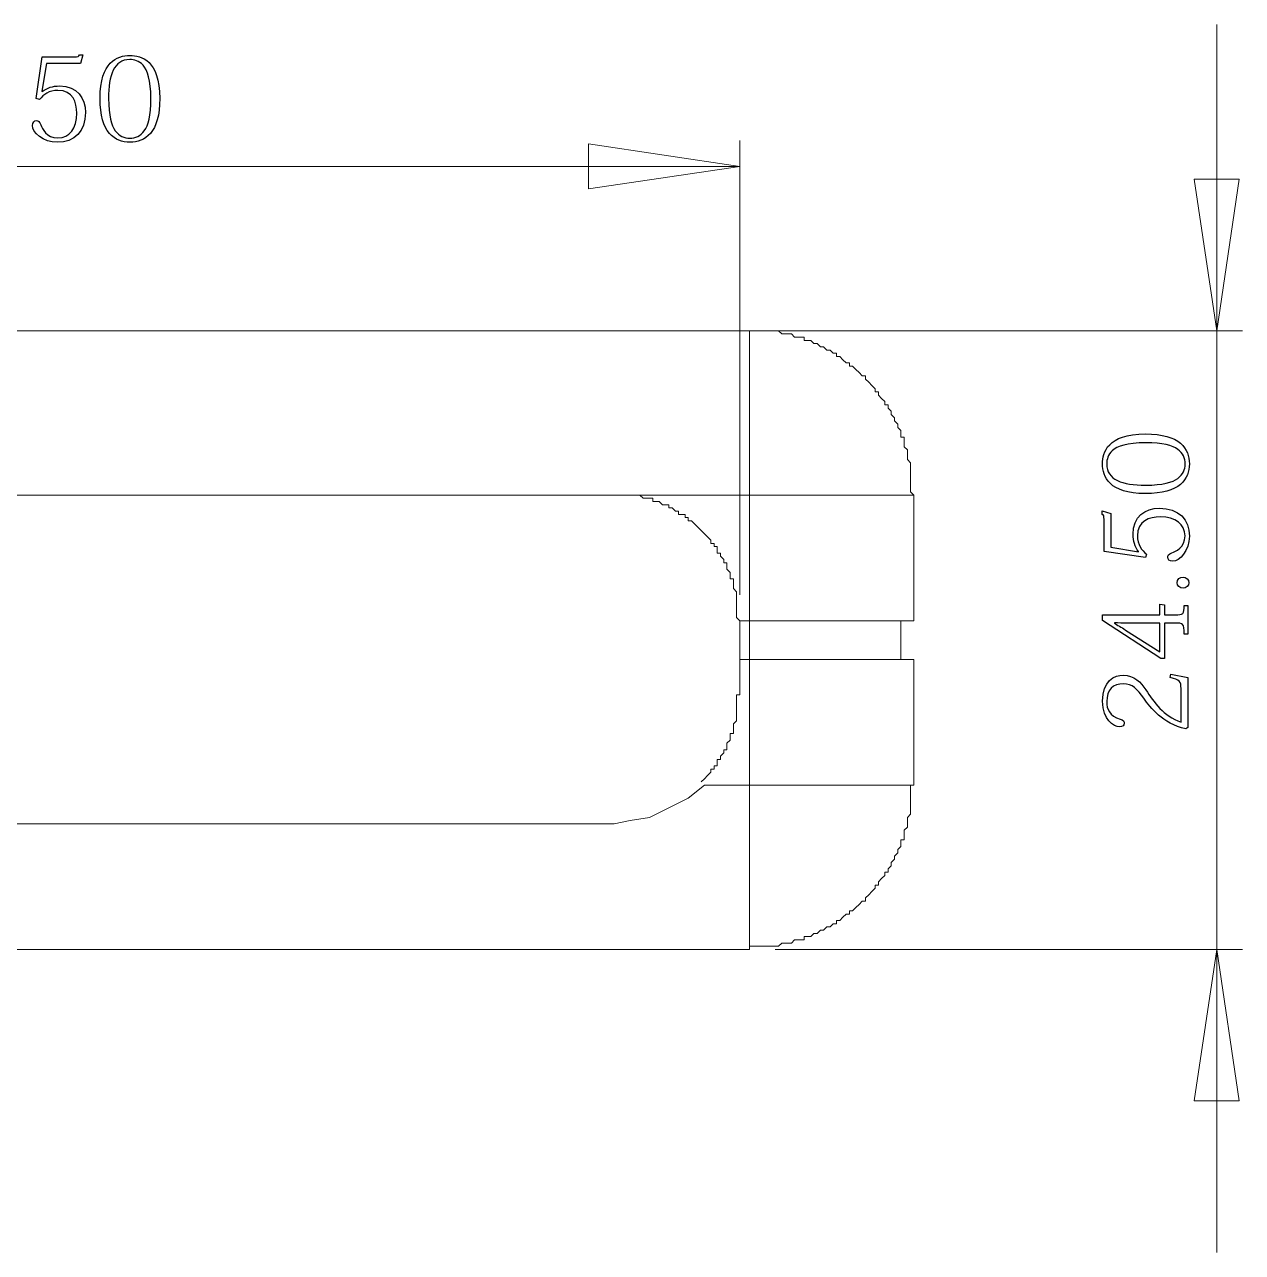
# Model space of a CAD drawing. Header units: millimetres. Extents: x -115 to 130, y -79 to 93.
# Drawn here: x -76.13 to -44.13, y -4.79 to 27.47 of the extents above; entities that cross this region are included whole.
import ezdxf

# ---------------------------------------------------------------- set-up
doc = ezdxf.new("R2010")
doc.units = ezdxf.units.MM
doc.header["$MEASUREMENT"] = 0
doc.layers.add('layer 1', color=7, linetype='Continuous')

msp = doc.modelspace()

# ---------------------------------------------------------------- linework, layer by layer
at = {"layer": 'layer 1', "lineweight": 18}
for points in [[(-44.8028, 19.4239), (-44.8028, 19.4239), (-44.8028, 27.4673), (-44.8028, 27.4673)], [(-61.3128, 24.3346), (-61.3128, 24.3346), (-57.3334, 23.7419), (-57.3334, 23.7419)], [(-61.3128, 23.1493), (-61.3128, 23.1493), (-61.3128, 24.3346), (-61.3128, 24.3346)], [(-57.3334, 12.4813), (-57.3334, 12.4813), (-57.3334, 24.4193), (-57.3334, 24.4193)], [(-94.1635, 23.7419), (-94.1635, 23.7419), (-57.3334, 23.7419), (-57.3334, 23.7419)], [(-57.3334, 23.7419), (-57.3334, 23.7419), (-61.3128, 23.1493), (-61.3128, 23.1493)], [(-44.8028, 19.4239), (-44.8028, 19.4239), (-45.3955, 23.4033), (-45.3955, 23.4033)], [(-45.3955, 23.4033), (-45.3955, 23.4033), (-44.2101, 23.4033), (-44.2101, 23.4033)], [(-44.2101, 23.4033), (-44.2101, 23.4033), (-44.8028, 19.4239), (-44.8028, 19.4239)], [(-94.5021, 19.4239), (-94.5021, 19.4239), (-57.0795, 19.4239), (-57.0795, 19.4239)], [(-57.0795, 15.1059), (-57.0795, 15.1059), (-57.0795, 19.4239), (-57.0795, 19.4239)], [(-56.4021, 19.4239), (-56.4021, 19.4239), (-44.1254, 19.4239), (-44.1254, 19.4239)], [(-44.8028, 19.4239), (-44.8028, 19.4239), (-44.8028, 3.1679), (-44.8028, 3.1679)], [(-60.6355, 15.1059), (-60.6355, 15.1059), (-90.8615, 15.1059), (-90.8615, 15.1059)], [(-57.0795, 15.1059), (-57.0795, 15.1059), (-60.6355, 15.1059), (-60.6355, 15.1059)], [(-52.7615, 15.1059), (-52.7615, 15.1059), (-57.0795, 15.1059), (-57.0795, 15.1059)], [(-57.0795, 15.1059), (-57.0795, 15.1059), (-57.0795, 11.8039), (-57.0795, 11.8039)], [(-52.7615, 15.1059), (-52.7615, 15.1059), (-52.7615, 11.8039), (-52.7615, 11.8039)], [(-57.0795, 11.8039), (-57.0795, 11.8039), (-57.3334, 11.8039), (-57.3334, 11.8039)], [(-57.3334, 11.8039), (-57.3334, 11.8039), (-57.3334, 10.7879), (-57.3334, 10.7879)], [(-52.7615, 11.8039), (-52.7615, 11.8039), (-57.0795, 11.8039), (-57.0795, 11.8039)], [(-57.0795, 11.8039), (-57.0795, 11.8039), (-57.0795, 10.7879), (-57.0795, 10.7879)], [(-53.1001, 11.8039), (-53.1001, 11.8039), (-53.1001, 10.7879), (-53.1001, 10.7879)], [(-57.3334, 10.7879), (-57.3334, 10.7879), (-57.3334, 9.8566), (-57.3334, 9.8566)], [(-57.0795, 10.7879), (-57.0795, 10.7879), (-57.3334, 10.7879), (-57.3334, 10.7879)], [(-57.0795, 7.4859), (-57.0795, 7.4859), (-57.0795, 10.7879), (-57.0795, 10.7879)], [(-52.7615, 10.7879), (-52.7615, 10.7879), (-57.0795, 10.7879), (-57.0795, 10.7879)], [(-52.7615, 7.4859), (-52.7615, 7.4859), (-52.7615, 10.7879), (-52.7615, 10.7879)], [(-58.2648, 7.4859), (-58.2648, 7.4859), (-57.0795, 7.4859), (-57.0795, 7.4859)], [(-57.0795, 7.4859), (-57.0795, 7.4859), (-57.0795, 3.1679), (-57.0795, 3.1679)], [(-57.0795, 7.4859), (-57.0795, 7.4859), (-52.7615, 7.4859), (-52.7615, 7.4859)], [(-90.8615, 6.4699), (-90.8615, 6.4699), (-60.6355, 6.4699), (-60.6355, 6.4699)], [(-57.0795, 3.1679), (-57.0795, 3.1679), (-94.5021, 3.1679), (-94.5021, 3.1679)], [(-56.4021, 3.1679), (-56.4021, 3.1679), (-44.1254, 3.1679), (-44.1254, 3.1679)], [(-45.3955, -0.8114), (-45.3955, -0.8114), (-44.8028, 3.1679), (-44.8028, 3.1679)], [(-44.8028, 3.1679), (-44.8028, 3.1679), (-44.8028, -4.7907), (-44.8028, -4.7907)], [(-44.8028, 3.1679), (-44.8028, 3.1679), (-44.2101, -0.8114), (-44.2101, -0.8114)], [(-44.2101, -0.8114), (-44.2101, -0.8114), (-45.3955, -0.8114), (-45.3955, -0.8114)]]:
    msp.add_open_spline(points, degree=3, dxfattribs=at)
at = {"layer": 'layer 1'}
for points, knots in [([(-75.7345, 25.4983), (-75.64, 25.6294), (-75.4754, 25.7391), (-75.2529, 25.7391), (-75.2529, 25.7391), (-74.8536, 25.7391), (-74.7561, 25.4251), (-74.7561, 25.1386), (-74.7561, 25.1386), (-74.7561, 24.7363), (-74.9481, 24.4894), (-75.2529, 24.4894), (-75.2529, 24.4894), (-75.5607, 24.4894), (-75.6674, 24.7363), (-75.6979, 24.8369), (-75.6979, 24.8369), (-75.7345, 24.9222), (-75.768, 24.9436), (-75.8168, 24.9436), (-75.8168, 24.9436), (-75.8716, 24.9436), (-75.9204, 24.9039), (-75.9204, 24.8125), (-75.9204, 24.8125), (-75.9204, 24.6327), (-75.6522, 24.3736), (-75.259, 24.3736), (-75.259, 24.3736), (-74.8262, 24.3736), (-74.5275, 24.654), (-74.5275, 25.16), (-74.5275, 25.16), (-74.5275, 25.5379), (-74.7469, 25.8549), (-75.2102, 25.8549), (-75.2102, 25.8549), (-75.39, 25.8549), (-75.5333, 25.8061), (-75.6674, 25.7117), (-75.6674, 25.7117), (-75.6674, 25.7117), (-75.6735, 25.7147), (-75.6735, 25.7147), (-75.6735, 25.7147), (-75.6735, 25.7147), (-75.5546, 26.4401), (-75.5546, 26.4401), (-75.5546, 26.4401), (-75.5546, 26.4401), (-74.6616, 26.4401), (-74.6616, 26.4401), (-74.6616, 26.4401), (-74.6616, 26.4401), (-74.5976, 26.6687), (-74.5976, 26.6687), (-74.5976, 26.6687), (-74.5976, 26.6687), (-74.689, 26.6687), (-74.689, 26.6687), (-74.689, 26.6687), (-74.7073, 26.623), (-74.7195, 26.6169), (-74.8262, 26.6169), (-74.8262, 26.6169), (-74.8262, 26.6169), (-75.6674, 26.6169), (-75.6674, 26.6169), (-75.6674, 26.6169), (-75.6674, 26.6169), (-75.8229, 25.5257), (-75.8229, 25.5257), (-75.8229, 25.5257), (-75.8229, 25.5257), (-75.7345, 25.4983), (-75.7345, 25.4983)], [0, 0, 0, 0, 0.05, 0.05, 0.05, 0.05, 0.1, 0.1, 0.1, 0.1, 0.15, 0.15, 0.15, 0.15, 0.2, 0.2, 0.2, 0.2, 0.25, 0.25, 0.25, 0.25, 0.3, 0.3, 0.3, 0.3, 0.35, 0.35, 0.35, 0.35, 0.4, 0.4, 0.4, 0.4, 0.45, 0.45, 0.45, 0.45, 0.5, 0.5, 0.5, 0.5, 0.55, 0.55, 0.55, 0.55, 0.6, 0.6, 0.6, 0.6, 0.65, 0.65, 0.65, 0.65, 0.7, 0.7, 0.7, 0.7, 0.75, 0.75, 0.75, 0.75, 0.8, 0.8, 0.8, 0.8, 0.85, 0.85, 0.85, 0.85, 0.9, 0.9, 0.9, 0.9, 1, 1, 1, 1]), ([(-73.3601, 24.3736), (-73.165, 24.3736), (-72.973, 24.4376), (-72.8206, 24.6083), (-72.8206, 24.6083), (-72.6651, 24.7851), (-72.5767, 25.0777), (-72.5767, 25.5288), (-72.5767, 25.5288), (-72.5767, 26.5316), (-73.0644, 26.6565), (-73.3601, 26.6565), (-73.3601, 26.6565), (-73.7014, 26.6565), (-74.1434, 26.4858), (-74.1434, 25.5288), (-74.1434, 25.5288), (-74.1434, 25.0777), (-74.055, 24.7851), (-73.8996, 24.6083), (-73.8996, 24.6083), (-73.7441, 24.4376), (-73.5643, 24.3736), (-73.3601, 24.3736)], [0, 0, 0, 0, 0.1428571, 0.1428571, 0.1428571, 0.1428571, 0.2857143, 0.2857143, 0.2857143, 0.2857143, 0.4285714, 0.4285714, 0.4285714, 0.4285714, 0.5714286, 0.5714286, 0.5714286, 0.5714286, 0.7142857, 0.7142857, 0.7142857, 0.7142857, 1, 1, 1, 1]), ([(-73.3631, 26.5468), (-73.2503, 26.5468), (-73.1193, 26.5133), (-73.0156, 26.4035), (-73.0156, 26.4035), (-72.8998, 26.2694), (-72.8084, 26.0104), (-72.8084, 25.5257), (-72.8084, 25.5257), (-72.8084, 25.0716), (-72.8785, 24.8155), (-72.9821, 24.6784), (-72.9821, 24.6784), (-73.0857, 24.5382), (-73.2107, 24.4833), (-73.3631, 24.4833), (-73.3631, 24.4833), (-73.5125, 24.4833), (-73.6405, 24.5382), (-73.7441, 24.6784), (-73.7441, 24.6784), (-73.8477, 24.8155), (-73.9209, 25.0716), (-73.9209, 25.5257), (-73.9209, 25.5257), (-73.9209, 26.1414), (-73.7837, 26.5468), (-73.3631, 26.5468)], [0, 0, 0, 0, 0.125, 0.125, 0.125, 0.125, 0.25, 0.25, 0.25, 0.25, 0.375, 0.375, 0.375, 0.375, 0.5, 0.5, 0.5, 0.5, 0.625, 0.625, 0.625, 0.625, 0.75, 0.75, 0.75, 0.75, 1, 1, 1, 1]), ([(-45.5191, 15.9279), (-45.5191, 16.123), (-45.5831, 16.315), (-45.7538, 16.4674), (-45.7538, 16.4674), (-45.9306, 16.6229), (-46.2232, 16.7113), (-46.6743, 16.7113), (-46.6743, 16.7113), (-47.6771, 16.7113), (-47.802, 16.2236), (-47.802, 15.9279), (-47.802, 15.9279), (-47.802, 15.5866), (-47.6313, 15.1446), (-46.6743, 15.1446), (-46.6743, 15.1446), (-46.2232, 15.1446), (-45.9306, 15.233), (-45.7538, 15.3884), (-45.7538, 15.3884), (-45.5831, 15.5439), (-45.5191, 15.7237), (-45.5191, 15.9279)], [0, 0, 0, 0, 0.1428571, 0.1428571, 0.1428571, 0.1428571, 0.2857143, 0.2857143, 0.2857143, 0.2857143, 0.4285714, 0.4285714, 0.4285714, 0.4285714, 0.5714286, 0.5714286, 0.5714286, 0.5714286, 0.7142857, 0.7142857, 0.7142857, 0.7142857, 1, 1, 1, 1]), ([(-47.6923, 15.9249), (-47.6923, 16.0377), (-47.6588, 16.1687), (-47.549, 16.2724), (-47.549, 16.2724), (-47.4149, 16.3882), (-47.1559, 16.4796), (-46.6712, 16.4796), (-46.6712, 16.4796), (-46.2171, 16.4796), (-45.961, 16.4095), (-45.8239, 16.3059), (-45.8239, 16.3059), (-45.6837, 16.2023), (-45.6288, 16.0773), (-45.6288, 15.9249), (-45.6288, 15.9249), (-45.6288, 15.7755), (-45.6837, 15.6475), (-45.8239, 15.5439), (-45.8239, 15.5439), (-45.961, 15.4403), (-46.2171, 15.3671), (-46.6712, 15.3671), (-46.6712, 15.3671), (-47.2869, 15.3671), (-47.6923, 15.5043), (-47.6923, 15.9249)], [0, 0, 0, 0, 0.125, 0.125, 0.125, 0.125, 0.25, 0.25, 0.25, 0.25, 0.375, 0.375, 0.375, 0.375, 0.5, 0.5, 0.5, 0.5, 0.625, 0.625, 0.625, 0.625, 0.75, 0.75, 0.75, 0.75, 1, 1, 1, 1]), ([(-46.6438, 13.5535), (-46.7749, 13.648), (-46.8846, 13.8126), (-46.8846, 14.0351), (-46.8846, 14.0351), (-46.8846, 14.4344), (-46.5706, 14.5319), (-46.2841, 14.5319), (-46.2841, 14.5319), (-45.8818, 14.5319), (-45.6349, 14.3399), (-45.6349, 14.0351), (-45.6349, 14.0351), (-45.6349, 13.7273), (-45.8818, 13.6206), (-45.9824, 13.5901), (-45.9824, 13.5901), (-46.0677, 13.5535), (-46.0891, 13.52), (-46.0891, 13.4712), (-46.0891, 13.4712), (-46.0891, 13.4164), (-46.0494, 13.3676), (-45.958, 13.3676), (-45.958, 13.3676), (-45.7782, 13.3676), (-45.5191, 13.6358), (-45.5191, 14.029), (-45.5191, 14.029), (-45.5191, 14.4618), (-45.7995, 14.7605), (-46.3055, 14.7605), (-46.3055, 14.7605), (-46.6834, 14.7605), (-47.0004, 14.5411), (-47.0004, 14.0778), (-47.0004, 14.0778), (-47.0004, 13.898), (-46.9516, 13.7547), (-46.8572, 13.6206), (-46.8572, 13.6206), (-46.8572, 13.6206), (-46.8602, 13.6145), (-46.8602, 13.6145), (-46.8602, 13.6145), (-46.8602, 13.6145), (-47.5856, 13.7334), (-47.5856, 13.7334), (-47.5856, 13.7334), (-47.5856, 13.7334), (-47.5856, 14.6264), (-47.5856, 14.6264), (-47.5856, 14.6264), (-47.5856, 14.6264), (-47.8142, 14.6904), (-47.8142, 14.6904), (-47.8142, 14.6904), (-47.8142, 14.6904), (-47.8142, 14.599), (-47.8142, 14.599), (-47.8142, 14.599), (-47.7685, 14.5807), (-47.7624, 14.5685), (-47.7624, 14.4618), (-47.7624, 14.4618), (-47.7624, 14.4618), (-47.7624, 13.6206), (-47.7624, 13.6206), (-47.7624, 13.6206), (-47.7624, 13.6206), (-46.6712, 13.4651), (-46.6712, 13.4651), (-46.6712, 13.4651), (-46.6712, 13.4651), (-46.6438, 13.5535), (-46.6438, 13.5535)], [0, 0, 0, 0, 0.05, 0.05, 0.05, 0.05, 0.1, 0.1, 0.1, 0.1, 0.15, 0.15, 0.15, 0.15, 0.2, 0.2, 0.2, 0.2, 0.25, 0.25, 0.25, 0.25, 0.3, 0.3, 0.3, 0.3, 0.35, 0.35, 0.35, 0.35, 0.4, 0.4, 0.4, 0.4, 0.45, 0.45, 0.45, 0.45, 0.5, 0.5, 0.5, 0.5, 0.55, 0.55, 0.55, 0.55, 0.6, 0.6, 0.6, 0.6, 0.65, 0.65, 0.65, 0.65, 0.7, 0.7, 0.7, 0.7, 0.75, 0.75, 0.75, 0.75, 0.8, 0.8, 0.8, 0.8, 0.85, 0.85, 0.85, 0.85, 0.9, 0.9, 0.9, 0.9, 1, 1, 1, 1]), ([(-45.8422, 12.8037), (-45.8422, 12.7214), (-45.7721, 12.6604), (-45.6867, 12.6604), (-45.6867, 12.6604), (-45.6044, 12.6604), (-45.5313, 12.7214), (-45.5313, 12.8037), (-45.5313, 12.8037), (-45.5313, 12.889), (-45.6044, 12.95), (-45.6867, 12.95), (-45.6867, 12.95), (-45.766, 12.95), (-45.8422, 12.8951), (-45.8422, 12.8037)], [0, 0, 0, 0, 0.2, 0.2, 0.2, 0.2, 0.4, 0.4, 0.4, 0.4, 0.6, 0.6, 0.6, 0.6, 1, 1, 1, 1]), ([(-45.897, 11.743), (-45.6837, 11.743), (-45.6562, 11.7308), (-45.6562, 11.4564), (-45.6562, 11.4564), (-45.6562, 11.4564), (-45.5648, 11.4564), (-45.5648, 11.4564), (-45.5648, 11.4564), (-45.5648, 11.4564), (-45.5648, 12.2093), (-45.5648, 12.2093), (-45.5648, 12.2093), (-45.5648, 12.2093), (-45.6562, 12.2093), (-45.6562, 12.2093), (-45.6562, 12.2093), (-45.6562, 11.9777), (-45.6806, 11.9624), (-45.897, 11.9624), (-45.897, 11.9624), (-45.897, 11.9624), (-46.1714, 11.9624), (-46.1714, 11.9624), (-46.1714, 11.9624), (-46.1714, 11.9624), (-46.1714, 12.2215), (-46.1714, 12.2215), (-46.1714, 12.2215), (-46.1714, 12.2215), (-46.2963, 12.2398), (-46.2963, 12.2398), (-46.2963, 12.2398), (-46.2963, 12.2398), (-46.2963, 11.9624), (-46.2963, 11.9624), (-46.2963, 11.9624), (-46.2963, 11.9624), (-47.799, 11.9624), (-47.799, 11.9624), (-47.799, 11.9624), (-47.799, 11.9624), (-47.799, 11.81), (-47.799, 11.81), (-47.799, 11.81), (-47.799, 11.81), (-46.2658, 10.8164), (-46.2658, 10.8164), (-46.2658, 10.8164), (-46.2658, 10.8164), (-46.1714, 10.8164), (-46.1714, 10.8164), (-46.1714, 10.8164), (-46.1714, 10.8164), (-46.1714, 11.743), (-46.1714, 11.743), (-46.1714, 11.743), (-46.1714, 11.743), (-45.897, 11.743), (-45.897, 11.743)], [0, 0, 0, 0, 0.0625, 0.0625, 0.0625, 0.0625, 0.125, 0.125, 0.125, 0.125, 0.1875, 0.1875, 0.1875, 0.1875, 0.25, 0.25, 0.25, 0.25, 0.3125, 0.3125, 0.3125, 0.3125, 0.375, 0.375, 0.375, 0.375, 0.4375, 0.4375, 0.4375, 0.4375, 0.5, 0.5, 0.5, 0.5, 0.5625, 0.5625, 0.5625, 0.5625, 0.625, 0.625, 0.625, 0.625, 0.6875, 0.6875, 0.6875, 0.6875, 0.75, 0.75, 0.75, 0.75, 0.8125, 0.8125, 0.8125, 0.8125, 0.875, 0.875, 0.875, 0.875, 1, 1, 1, 1]), ([(-47.4911, 11.7491), (-47.3753, 11.746), (-47.2595, 11.743), (-47.1741, 11.743), (-47.1741, 11.743), (-47.1741, 11.743), (-46.2963, 11.743), (-46.2963, 11.743), (-46.2963, 11.743), (-46.2963, 11.743), (-46.2963, 10.9871), (-46.2963, 10.9871), (-46.2963, 10.9871), (-46.2963, 10.9871), (-47.1955, 11.5601), (-47.1955, 11.5601), (-47.1955, 11.5601), (-47.3144, 11.6424), (-47.418, 11.6911), (-47.4911, 11.7399), (-47.4911, 11.7399), (-47.4911, 11.7399), (-47.4911, 11.7491), (-47.4911, 11.7491)], [0, 0, 0, 0, 0.1428571, 0.1428571, 0.1428571, 0.1428571, 0.2857143, 0.2857143, 0.2857143, 0.2857143, 0.4285714, 0.4285714, 0.4285714, 0.4285714, 0.5714286, 0.5714286, 0.5714286, 0.5714286, 0.7142857, 0.7142857, 0.7142857, 0.7142857, 1, 1, 1, 1]), ([(-46.025, 10.3165), (-45.769, 10.2433), (-45.7385, 10.2159), (-45.7385, 10.0208), (-45.7385, 10.0208), (-45.7385, 10.0208), (-45.7385, 9.143), (-45.7385, 9.143), (-45.7385, 9.143), (-46.2018, 9.2954), (-46.4518, 9.6673), (-46.6651, 9.9903), (-46.6651, 9.9903), (-46.7901, 10.1824), (-46.9821, 10.3774), (-47.2534, 10.3774), (-47.2534, 10.3774), (-47.4881, 10.3774), (-47.802, 10.225), (-47.802, 9.6886), (-47.802, 9.6886), (-47.802, 9.204), (-47.5094, 9.018), (-47.357, 9.018), (-47.357, 9.018), (-47.2747, 9.018), (-47.2321, 9.0516), (-47.2321, 9.1003), (-47.2321, 9.1003), (-47.2321, 9.1643), (-47.2564, 9.1979), (-47.3418, 9.2222), (-47.3418, 9.2222), (-47.6161, 9.3045), (-47.6923, 9.4844), (-47.6923, 9.6794), (-47.6923, 9.6794), (-47.6923, 9.9964), (-47.5216, 10.1488), (-47.2564, 10.1488), (-47.2564, 10.1488), (-47.0187, 10.1488), (-46.8815, 10.0056), (-46.7139, 9.7678), (-46.7139, 9.7678), (-46.5402, 9.5209), (-46.2384, 9.1095), (-45.6105, 8.9632), (-45.6105, 8.9632), (-45.6105, 8.9632), (-45.5648, 8.9997), (-45.5648, 8.9997), (-45.5648, 8.9997), (-45.5648, 8.9997), (-45.5648, 10.3104), (-45.5648, 10.3104), (-45.5648, 10.3104), (-45.5648, 10.3104), (-46.0098, 10.4049), (-46.0098, 10.4049), (-46.0098, 10.4049), (-46.0098, 10.4049), (-46.025, 10.3165), (-46.025, 10.3165)], [0, 0, 0, 0, 0.0588235, 0.0588235, 0.0588235, 0.0588235, 0.1176471, 0.1176471, 0.1176471, 0.1176471, 0.1764706, 0.1764706, 0.1764706, 0.1764706, 0.2352941, 0.2352941, 0.2352941, 0.2352941, 0.2941176, 0.2941176, 0.2941176, 0.2941176, 0.3529412, 0.3529412, 0.3529412, 0.3529412, 0.4117647, 0.4117647, 0.4117647, 0.4117647, 0.4705882, 0.4705882, 0.4705882, 0.4705882, 0.5294118, 0.5294118, 0.5294118, 0.5294118, 0.5882353, 0.5882353, 0.5882353, 0.5882353, 0.6470588, 0.6470588, 0.6470588, 0.6470588, 0.7058824, 0.7058824, 0.7058824, 0.7058824, 0.7647059, 0.7647059, 0.7647059, 0.7647059, 0.8235294, 0.8235294, 0.8235294, 0.8235294, 0.8823529, 0.8823529, 0.8823529, 0.8823529, 1, 1, 1, 1])]:
    msp.add_open_spline(points, degree=3, knots=knots, dxfattribs=at)
at = {"layer": 'layer 1', "lineweight": 18}
for points, knots in [([(-57.0795, 19.4239), (-57.0795, 19.4239), (-56.3174, 19.4239), (-56.3174, 19.4239), (-56.3174, 19.4239), (-56.3174, 19.4239), (-56.2328, 19.3393), (-56.2328, 19.3393), (-56.2328, 19.3393), (-56.2328, 19.3393), (-55.9788, 19.3393), (-55.9788, 19.3393), (-55.9788, 19.3393), (-55.9788, 19.3393), (-55.8941, 19.2546), (-55.8941, 19.2546), (-55.8941, 19.2546), (-55.8941, 19.2546), (-55.6401, 19.2546), (-55.6401, 19.2546), (-55.6401, 19.2546), (-55.6401, 19.2546), (-55.6401, 19.1699), (-55.6401, 19.1699), (-55.6401, 19.1699), (-55.6401, 19.1699), (-55.4708, 19.1699), (-55.4708, 19.1699), (-55.4708, 19.1699), (-55.4708, 19.1699), (-55.3861, 19.0853), (-55.3861, 19.0853), (-55.3861, 19.0853), (-55.3861, 19.0853), (-55.3015, 19.0853), (-55.3015, 19.0853), (-55.3015, 19.0853), (-55.3015, 19.0853), (-55.2168, 19.0006), (-55.2168, 19.0006), (-55.2168, 19.0006), (-55.2168, 19.0006), (-55.1321, 19.0006), (-55.1321, 19.0006), (-55.1321, 19.0006), (-55.1321, 19.0006), (-55.0475, 18.9159), (-55.0475, 18.9159), (-55.0475, 18.9159), (-55.0475, 18.9159), (-54.9628, 18.9159), (-54.9628, 18.9159), (-54.9628, 18.9159), (-54.9628, 18.9159), (-54.8781, 18.8313), (-54.8781, 18.8313), (-54.8781, 18.8313), (-54.8781, 18.8313), (-54.7935, 18.8313), (-54.7935, 18.8313), (-54.7935, 18.8313), (-54.7935, 18.8313), (-54.7935, 18.7466), (-54.7935, 18.7466), (-54.7935, 18.7466), (-54.7935, 18.7466), (-54.7088, 18.7466), (-54.7088, 18.7466), (-54.7088, 18.7466), (-54.7088, 18.7466), (-54.6241, 18.6619), (-54.6241, 18.6619), (-54.6241, 18.6619), (-54.6241, 18.6619), (-54.5395, 18.5773), (-54.5395, 18.5773), (-54.5395, 18.5773), (-54.5395, 18.5773), (-54.4548, 18.5773), (-54.4548, 18.5773), (-54.4548, 18.5773), (-54.4548, 18.5773), (-54.4548, 18.4926), (-54.4548, 18.4926), (-54.4548, 18.4926), (-54.4548, 18.4926), (-54.3701, 18.4926), (-54.3701, 18.4926), (-54.3701, 18.4926), (-54.3701, 18.4926), (-54.2855, 18.4079), (-54.2855, 18.4079), (-54.2855, 18.4079), (-54.2855, 18.4079), (-54.2008, 18.3233), (-54.2008, 18.3233), (-54.2008, 18.3233), (-54.2008, 18.3233), (-54.1161, 18.2386), (-54.1161, 18.2386), (-54.1161, 18.2386), (-54.1161, 18.2386), (-54.0315, 18.2386), (-54.0315, 18.2386), (-54.0315, 18.2386), (-54.0315, 18.2386), (-54.0315, 18.1539), (-54.0315, 18.1539), (-54.0315, 18.1539), (-54.0315, 18.1539), (-53.9468, 18.0693), (-53.9468, 18.0693), (-53.9468, 18.0693), (-53.9468, 18.0693), (-53.8621, 17.9846), (-53.8621, 17.9846), (-53.8621, 17.9846), (-53.8621, 17.9846), (-53.7775, 17.8999), (-53.7775, 17.8999), (-53.7775, 17.8999), (-53.7775, 17.8999), (-53.7775, 17.8153), (-53.7775, 17.8153), (-53.7775, 17.8153), (-53.7775, 17.8153), (-53.6928, 17.8153), (-53.6928, 17.8153), (-53.6928, 17.8153), (-53.6928, 17.8153), (-53.6928, 17.7306), (-53.6928, 17.7306), (-53.6928, 17.7306), (-53.6928, 17.7306), (-53.6081, 17.6459), (-53.6081, 17.6459), (-53.6081, 17.6459), (-53.6081, 17.6459), (-53.5235, 17.5613), (-53.5235, 17.5613), (-53.5235, 17.5613), (-53.5235, 17.5613), (-53.5235, 17.4766), (-53.5235, 17.4766), (-53.5235, 17.4766), (-53.5235, 17.4766), (-53.4388, 17.4766), (-53.4388, 17.4766), (-53.4388, 17.4766), (-53.4388, 17.4766), (-53.4388, 17.3919), (-53.4388, 17.3919), (-53.4388, 17.3919), (-53.4388, 17.3919), (-53.3541, 17.3073), (-53.3541, 17.3073), (-53.3541, 17.3073), (-53.3541, 17.3073), (-53.3541, 17.2226), (-53.3541, 17.2226), (-53.3541, 17.2226), (-53.3541, 17.2226), (-53.2695, 17.1379), (-53.2695, 17.1379), (-53.2695, 17.1379), (-53.2695, 17.1379), (-53.2695, 17.0533), (-53.2695, 17.0533), (-53.2695, 17.0533), (-53.2695, 17.0533), (-53.1848, 16.9686), (-53.1848, 16.9686), (-53.1848, 16.9686), (-53.1848, 16.9686), (-53.1848, 16.8839), (-53.1848, 16.8839), (-53.1848, 16.8839), (-53.1848, 16.8839), (-53.1001, 16.7993), (-53.1001, 16.7993), (-53.1001, 16.7993), (-53.1001, 16.7993), (-53.1001, 16.6299), (-53.1001, 16.6299), (-53.1001, 16.6299), (-53.1001, 16.6299), (-53.0154, 16.6299), (-53.0154, 16.6299), (-53.0154, 16.6299), (-53.0154, 16.6299), (-53.0154, 16.3759), (-53.0154, 16.3759), (-53.0154, 16.3759), (-53.0154, 16.3759), (-52.9308, 16.2913), (-52.9308, 16.2913), (-52.9308, 16.2913), (-52.9308, 16.2913), (-52.9308, 16.0373), (-52.9308, 16.0373), (-52.9308, 16.0373), (-52.9308, 16.0373), (-52.8461, 15.9526), (-52.8461, 15.9526), (-52.8461, 15.9526), (-52.8461, 15.9526), (-52.8461, 15.1906), (-52.8461, 15.1906), (-52.8461, 15.1906), (-52.8461, 15.1906), (-52.7615, 15.1059), (-52.7615, 15.1059)], [0, 0, 0, 0, 0.0185185, 0.0185185, 0.0185185, 0.0185185, 0.037037, 0.037037, 0.037037, 0.037037, 0.0555556, 0.0555556, 0.0555556, 0.0555556, 0.0740741, 0.0740741, 0.0740741, 0.0740741, 0.0925926, 0.0925926, 0.0925926, 0.0925926, 0.1111111, 0.1111111, 0.1111111, 0.1111111, 0.1296296, 0.1296296, 0.1296296, 0.1296296, 0.1481481, 0.1481481, 0.1481481, 0.1481481, 0.1666667, 0.1666667, 0.1666667, 0.1666667, 0.1851852, 0.1851852, 0.1851852, 0.1851852, 0.2037037, 0.2037037, 0.2037037, 0.2037037, 0.2222222, 0.2222222, 0.2222222, 0.2222222, 0.2407407, 0.2407407, 0.2407407, 0.2407407, 0.2592593, 0.2592593, 0.2592593, 0.2592593, 0.2777778, 0.2777778, 0.2777778, 0.2777778, 0.2962963, 0.2962963, 0.2962963, 0.2962963, 0.3148148, 0.3148148, 0.3148148, 0.3148148, 0.3333333, 0.3333333, 0.3333333, 0.3333333, 0.3518519, 0.3518519, 0.3518519, 0.3518519, 0.3703704, 0.3703704, 0.3703704, 0.3703704, 0.3888889, 0.3888889, 0.3888889, 0.3888889, 0.4074074, 0.4074074, 0.4074074, 0.4074074, 0.4259259, 0.4259259, 0.4259259, 0.4259259, 0.4444444, 0.4444444, 0.4444444, 0.4444444, 0.462963, 0.462963, 0.462963, 0.462963, 0.4814815, 0.4814815, 0.4814815, 0.4814815, 0.5, 0.5, 0.5, 0.5, 0.5185185, 0.5185185, 0.5185185, 0.5185185, 0.537037, 0.537037, 0.537037, 0.537037, 0.5555556, 0.5555556, 0.5555556, 0.5555556, 0.5740741, 0.5740741, 0.5740741, 0.5740741, 0.5925926, 0.5925926, 0.5925926, 0.5925926, 0.6111111, 0.6111111, 0.6111111, 0.6111111, 0.6296296, 0.6296296, 0.6296296, 0.6296296, 0.6481481, 0.6481481, 0.6481481, 0.6481481, 0.6666667, 0.6666667, 0.6666667, 0.6666667, 0.6851852, 0.6851852, 0.6851852, 0.6851852, 0.7037037, 0.7037037, 0.7037037, 0.7037037, 0.7222222, 0.7222222, 0.7222222, 0.7222222, 0.7407407, 0.7407407, 0.7407407, 0.7407407, 0.7592593, 0.7592593, 0.7592593, 0.7592593, 0.7777778, 0.7777778, 0.7777778, 0.7777778, 0.7962963, 0.7962963, 0.7962963, 0.7962963, 0.8148148, 0.8148148, 0.8148148, 0.8148148, 0.8333333, 0.8333333, 0.8333333, 0.8333333, 0.8518519, 0.8518519, 0.8518519, 0.8518519, 0.8703704, 0.8703704, 0.8703704, 0.8703704, 0.8888889, 0.8888889, 0.8888889, 0.8888889, 0.9074074, 0.9074074, 0.9074074, 0.9074074, 0.9259259, 0.9259259, 0.9259259, 0.9259259, 0.9444444, 0.9444444, 0.9444444, 0.9444444, 0.962963, 0.962963, 0.962963, 0.962963, 1, 1, 1, 1]), ([(-60.6355, 15.1059), (-60.6355, 15.1059), (-59.9581, 15.1059), (-59.9581, 15.1059), (-59.9581, 15.1059), (-59.9581, 15.1059), (-59.8735, 15.0213), (-59.8735, 15.0213), (-59.8735, 15.0213), (-59.8735, 15.0213), (-59.6195, 15.0213), (-59.6195, 15.0213), (-59.6195, 15.0213), (-59.6195, 15.0213), (-59.6195, 14.9366), (-59.6195, 14.9366), (-59.6195, 14.9366), (-59.6195, 14.9366), (-59.4501, 14.9366), (-59.4501, 14.9366), (-59.4501, 14.9366), (-59.4501, 14.9366), (-59.3655, 14.8519), (-59.3655, 14.8519), (-59.3655, 14.8519), (-59.3655, 14.8519), (-59.1961, 14.8519), (-59.1961, 14.8519), (-59.1961, 14.8519), (-59.1961, 14.8519), (-59.1961, 14.7673), (-59.1961, 14.7673), (-59.1961, 14.7673), (-59.1961, 14.7673), (-59.1115, 14.7673), (-59.1115, 14.7673), (-59.1115, 14.7673), (-59.1115, 14.7673), (-59.0268, 14.6826), (-59.0268, 14.6826), (-59.0268, 14.6826), (-59.0268, 14.6826), (-58.9421, 14.6826), (-58.9421, 14.6826), (-58.9421, 14.6826), (-58.9421, 14.6826), (-58.9421, 14.5979), (-58.9421, 14.5979), (-58.9421, 14.5979), (-58.9421, 14.5979), (-58.7728, 14.5979), (-58.7728, 14.5979), (-58.7728, 14.5979), (-58.7728, 14.5979), (-58.7728, 14.5133), (-58.7728, 14.5133), (-58.7728, 14.5133), (-58.7728, 14.5133), (-58.6881, 14.5133), (-58.6881, 14.5133), (-58.6881, 14.5133), (-58.6881, 14.5133), (-58.6881, 14.4286), (-58.6881, 14.4286), (-58.6881, 14.4286), (-58.6881, 14.4286), (-58.6035, 14.4286), (-58.6035, 14.4286), (-58.6035, 14.4286), (-58.6035, 14.4286), (-58.5188, 14.3439), (-58.5188, 14.3439), (-58.5188, 14.3439), (-58.5188, 14.3439), (-58.4341, 14.2593), (-58.4341, 14.2593), (-58.4341, 14.2593), (-58.4341, 14.2593), (-58.3495, 14.1746), (-58.3495, 14.1746), (-58.3495, 14.1746), (-58.3495, 14.1746), (-58.2648, 14.0899), (-58.2648, 14.0899), (-58.2648, 14.0899), (-58.2648, 14.0899), (-58.1801, 14.0053), (-58.1801, 14.0053), (-58.1801, 14.0053), (-58.1801, 14.0053), (-58.0955, 13.9206), (-58.0955, 13.9206), (-58.0955, 13.9206), (-58.0955, 13.9206), (-58.0955, 13.8359), (-58.0955, 13.8359), (-58.0955, 13.8359), (-58.0955, 13.8359), (-58.0108, 13.8359), (-58.0108, 13.8359), (-58.0108, 13.8359), (-58.0108, 13.8359), (-58.0108, 13.7513), (-58.0108, 13.7513), (-58.0108, 13.7513), (-58.0108, 13.7513), (-57.9261, 13.7513), (-57.9261, 13.7513), (-57.9261, 13.7513), (-57.9261, 13.7513), (-57.9261, 13.5819), (-57.9261, 13.5819), (-57.9261, 13.5819), (-57.9261, 13.5819), (-57.8414, 13.5819), (-57.8414, 13.5819), (-57.8414, 13.5819), (-57.8414, 13.5819), (-57.8414, 13.4973), (-57.8414, 13.4973), (-57.8414, 13.4973), (-57.8414, 13.4973), (-57.7568, 13.4126), (-57.7568, 13.4126), (-57.7568, 13.4126), (-57.7568, 13.4126), (-57.7568, 13.3279), (-57.7568, 13.3279), (-57.7568, 13.3279), (-57.7568, 13.3279), (-57.6721, 13.3279), (-57.6721, 13.3279), (-57.6721, 13.3279), (-57.6721, 13.3279), (-57.6721, 13.1586), (-57.6721, 13.1586), (-57.6721, 13.1586), (-57.6721, 13.1586), (-57.5875, 13.0739), (-57.5875, 13.0739), (-57.5875, 13.0739), (-57.5875, 13.0739), (-57.5875, 12.9046), (-57.5875, 12.9046), (-57.5875, 12.9046), (-57.5875, 12.9046), (-57.5028, 12.9046), (-57.5028, 12.9046), (-57.5028, 12.9046), (-57.5028, 12.9046), (-57.5028, 12.6506), (-57.5028, 12.6506), (-57.5028, 12.6506), (-57.5028, 12.6506), (-57.4181, 12.5659), (-57.4181, 12.5659), (-57.4181, 12.5659), (-57.4181, 12.5659), (-57.4181, 11.8886), (-57.4181, 11.8886), (-57.4181, 11.8886), (-57.4181, 11.8886), (-57.3334, 11.8039), (-57.3334, 11.8039)], [0, 0, 0, 0, 0.0238095, 0.0238095, 0.0238095, 0.0238095, 0.047619, 0.047619, 0.047619, 0.047619, 0.0714286, 0.0714286, 0.0714286, 0.0714286, 0.0952381, 0.0952381, 0.0952381, 0.0952381, 0.1190476, 0.1190476, 0.1190476, 0.1190476, 0.1428571, 0.1428571, 0.1428571, 0.1428571, 0.1666667, 0.1666667, 0.1666667, 0.1666667, 0.1904762, 0.1904762, 0.1904762, 0.1904762, 0.2142857, 0.2142857, 0.2142857, 0.2142857, 0.2380952, 0.2380952, 0.2380952, 0.2380952, 0.2619048, 0.2619048, 0.2619048, 0.2619048, 0.2857143, 0.2857143, 0.2857143, 0.2857143, 0.3095238, 0.3095238, 0.3095238, 0.3095238, 0.3333333, 0.3333333, 0.3333333, 0.3333333, 0.3571429, 0.3571429, 0.3571429, 0.3571429, 0.3809524, 0.3809524, 0.3809524, 0.3809524, 0.4047619, 0.4047619, 0.4047619, 0.4047619, 0.4285714, 0.4285714, 0.4285714, 0.4285714, 0.452381, 0.452381, 0.452381, 0.452381, 0.4761905, 0.4761905, 0.4761905, 0.4761905, 0.5, 0.5, 0.5, 0.5, 0.5238095, 0.5238095, 0.5238095, 0.5238095, 0.547619, 0.547619, 0.547619, 0.547619, 0.5714286, 0.5714286, 0.5714286, 0.5714286, 0.5952381, 0.5952381, 0.5952381, 0.5952381, 0.6190476, 0.6190476, 0.6190476, 0.6190476, 0.6428571, 0.6428571, 0.6428571, 0.6428571, 0.6666667, 0.6666667, 0.6666667, 0.6666667, 0.6904762, 0.6904762, 0.6904762, 0.6904762, 0.7142857, 0.7142857, 0.7142857, 0.7142857, 0.7380952, 0.7380952, 0.7380952, 0.7380952, 0.7619048, 0.7619048, 0.7619048, 0.7619048, 0.7857143, 0.7857143, 0.7857143, 0.7857143, 0.8095238, 0.8095238, 0.8095238, 0.8095238, 0.8333333, 0.8333333, 0.8333333, 0.8333333, 0.8571429, 0.8571429, 0.8571429, 0.8571429, 0.8809524, 0.8809524, 0.8809524, 0.8809524, 0.9047619, 0.9047619, 0.9047619, 0.9047619, 0.9285714, 0.9285714, 0.9285714, 0.9285714, 0.952381, 0.952381, 0.952381, 0.952381, 1, 1, 1, 1]), ([(-57.3334, 9.8566), (-57.3334, 9.8566), (-57.4181, 9.8566), (-57.4181, 9.8566), (-57.4181, 9.8566), (-57.4181, 9.8566), (-57.4181, 9.7719), (-57.4181, 9.7719), (-57.4181, 9.7719), (-57.4181, 9.7719), (-57.4181, 9.1793), (-57.4181, 9.1793), (-57.4181, 9.1793), (-57.4181, 9.1793), (-57.5028, 9.0946), (-57.5028, 9.0946), (-57.5028, 9.0946), (-57.5028, 9.0946), (-57.5028, 8.8406), (-57.5028, 8.8406), (-57.5028, 8.8406), (-57.5028, 8.8406), (-57.5875, 8.8406), (-57.5875, 8.8406), (-57.5875, 8.8406), (-57.5875, 8.8406), (-57.5875, 8.6713), (-57.5875, 8.6713), (-57.5875, 8.6713), (-57.5875, 8.6713), (-57.6721, 8.5866), (-57.6721, 8.5866), (-57.6721, 8.5866), (-57.6721, 8.5866), (-57.6721, 8.4173), (-57.6721, 8.4173), (-57.6721, 8.4173), (-57.6721, 8.4173), (-57.7568, 8.4173), (-57.7568, 8.4173), (-57.7568, 8.4173), (-57.7568, 8.4173), (-57.7568, 8.3326), (-57.7568, 8.3326), (-57.7568, 8.3326), (-57.7568, 8.3326), (-57.8414, 8.2479), (-57.8414, 8.2479), (-57.8414, 8.2479), (-57.8414, 8.2479), (-57.8414, 8.1633), (-57.8414, 8.1633), (-57.8414, 8.1633), (-57.8414, 8.1633), (-57.9261, 8.1633), (-57.9261, 8.1633), (-57.9261, 8.1633), (-57.9261, 8.1633), (-57.9261, 7.9939), (-57.9261, 7.9939), (-57.9261, 7.9939), (-57.9261, 7.9939), (-58.0108, 7.9939), (-58.0108, 7.9939), (-58.0108, 7.9939), (-58.0108, 7.9939), (-58.0108, 7.9093), (-58.0108, 7.9093), (-58.0108, 7.9093), (-58.0108, 7.9093), (-58.0955, 7.9093), (-58.0955, 7.9093), (-58.0955, 7.9093), (-58.0955, 7.9093), (-58.0955, 7.8246), (-58.0955, 7.8246), (-58.0955, 7.8246), (-58.0955, 7.8246), (-58.1801, 7.7399), (-58.1801, 7.7399), (-58.1801, 7.7399), (-58.1801, 7.7399), (-58.2648, 7.6553), (-58.2648, 7.6553), (-58.2648, 7.6553), (-58.2648, 7.6553), (-58.3495, 7.5706), (-58.3495, 7.5706)], [0, 0, 0, 0, 0.0434783, 0.0434783, 0.0434783, 0.0434783, 0.0869565, 0.0869565, 0.0869565, 0.0869565, 0.1304348, 0.1304348, 0.1304348, 0.1304348, 0.173913, 0.173913, 0.173913, 0.173913, 0.2173913, 0.2173913, 0.2173913, 0.2173913, 0.2608696, 0.2608696, 0.2608696, 0.2608696, 0.3043478, 0.3043478, 0.3043478, 0.3043478, 0.3478261, 0.3478261, 0.3478261, 0.3478261, 0.3913043, 0.3913043, 0.3913043, 0.3913043, 0.4347826, 0.4347826, 0.4347826, 0.4347826, 0.4782609, 0.4782609, 0.4782609, 0.4782609, 0.5217391, 0.5217391, 0.5217391, 0.5217391, 0.5652174, 0.5652174, 0.5652174, 0.5652174, 0.6086957, 0.6086957, 0.6086957, 0.6086957, 0.6521739, 0.6521739, 0.6521739, 0.6521739, 0.6956522, 0.6956522, 0.6956522, 0.6956522, 0.7391304, 0.7391304, 0.7391304, 0.7391304, 0.7826087, 0.7826087, 0.7826087, 0.7826087, 0.826087, 0.826087, 0.826087, 0.826087, 0.8695652, 0.8695652, 0.8695652, 0.8695652, 0.9130435, 0.9130435, 0.9130435, 0.9130435, 1, 1, 1, 1]), ([(-58.2648, 7.4859), (-58.2648, 7.4859), (-58.6881, 7.1473), (-58.6881, 7.1473), (-58.6881, 7.1473), (-58.6881, 7.1473), (-59.1961, 6.8933), (-59.1961, 6.8933), (-59.1961, 6.8933), (-59.1961, 6.8933), (-59.7041, 6.6393), (-59.7041, 6.6393), (-59.7041, 6.6393), (-59.7041, 6.6393), (-60.2121, 6.5546), (-60.2121, 6.5546), (-60.2121, 6.5546), (-60.2121, 6.5546), (-60.6355, 6.4699), (-60.6355, 6.4699)], [0, 0, 0, 0, 0.1666667, 0.1666667, 0.1666667, 0.1666667, 0.3333333, 0.3333333, 0.3333333, 0.3333333, 0.5, 0.5, 0.5, 0.5, 0.6666667, 0.6666667, 0.6666667, 0.6666667, 1, 1, 1, 1]), ([(-57.0795, 3.1679), (-57.0795, 3.1679), (-57.0795, 3.2526), (-57.0795, 3.2526), (-57.0795, 3.2526), (-57.0795, 3.2526), (-56.9948, 3.2526), (-56.9948, 3.2526), (-56.9948, 3.2526), (-56.9948, 3.2526), (-56.3174, 3.2526), (-56.3174, 3.2526), (-56.3174, 3.2526), (-56.3174, 3.2526), (-56.2328, 3.3373), (-56.2328, 3.3373), (-56.2328, 3.3373), (-56.2328, 3.3373), (-55.9788, 3.3373), (-55.9788, 3.3373), (-55.9788, 3.3373), (-55.9788, 3.3373), (-55.8941, 3.4219), (-55.8941, 3.4219), (-55.8941, 3.4219), (-55.8941, 3.4219), (-55.6401, 3.4219), (-55.6401, 3.4219), (-55.6401, 3.4219), (-55.6401, 3.4219), (-55.6401, 3.5066), (-55.6401, 3.5066), (-55.6401, 3.5066), (-55.6401, 3.5066), (-55.4708, 3.5066), (-55.4708, 3.5066), (-55.4708, 3.5066), (-55.4708, 3.5066), (-55.3861, 3.5913), (-55.3861, 3.5913), (-55.3861, 3.5913), (-55.3861, 3.5913), (-55.3015, 3.5913), (-55.3015, 3.5913), (-55.3015, 3.5913), (-55.3015, 3.5913), (-55.2168, 3.6759), (-55.2168, 3.6759), (-55.2168, 3.6759), (-55.2168, 3.6759), (-55.1321, 3.6759), (-55.1321, 3.6759), (-55.1321, 3.6759), (-55.1321, 3.6759), (-55.0475, 3.7606), (-55.0475, 3.7606), (-55.0475, 3.7606), (-55.0475, 3.7606), (-54.9628, 3.7606), (-54.9628, 3.7606), (-54.9628, 3.7606), (-54.9628, 3.7606), (-54.8781, 3.8453), (-54.8781, 3.8453), (-54.8781, 3.8453), (-54.8781, 3.8453), (-54.7935, 3.8453), (-54.7935, 3.8453), (-54.7935, 3.8453), (-54.7935, 3.8453), (-54.7935, 3.9299), (-54.7935, 3.9299), (-54.7935, 3.9299), (-54.7935, 3.9299), (-54.7088, 3.9299), (-54.7088, 3.9299), (-54.7088, 3.9299), (-54.7088, 3.9299), (-54.6241, 4.0146), (-54.6241, 4.0146), (-54.6241, 4.0146), (-54.6241, 4.0146), (-54.5395, 4.0993), (-54.5395, 4.0993), (-54.5395, 4.0993), (-54.5395, 4.0993), (-54.4548, 4.0993), (-54.4548, 4.0993), (-54.4548, 4.0993), (-54.4548, 4.0993), (-54.4548, 4.1839), (-54.4548, 4.1839), (-54.4548, 4.1839), (-54.4548, 4.1839), (-54.3701, 4.1839), (-54.3701, 4.1839), (-54.3701, 4.1839), (-54.3701, 4.1839), (-54.2855, 4.2686), (-54.2855, 4.2686), (-54.2855, 4.2686), (-54.2855, 4.2686), (-54.2008, 4.3533), (-54.2008, 4.3533), (-54.2008, 4.3533), (-54.2008, 4.3533), (-54.1161, 4.4379), (-54.1161, 4.4379), (-54.1161, 4.4379), (-54.1161, 4.4379), (-54.0315, 4.4379), (-54.0315, 4.4379), (-54.0315, 4.4379), (-54.0315, 4.4379), (-54.0315, 4.5226), (-54.0315, 4.5226), (-54.0315, 4.5226), (-54.0315, 4.5226), (-53.9468, 4.6073), (-53.9468, 4.6073), (-53.9468, 4.6073), (-53.9468, 4.6073), (-53.8621, 4.6919), (-53.8621, 4.6919), (-53.8621, 4.6919), (-53.8621, 4.6919), (-53.7775, 4.7766), (-53.7775, 4.7766), (-53.7775, 4.7766), (-53.7775, 4.7766), (-53.7775, 4.8613), (-53.7775, 4.8613), (-53.7775, 4.8613), (-53.7775, 4.8613), (-53.6928, 4.8613), (-53.6928, 4.8613), (-53.6928, 4.8613), (-53.6928, 4.8613), (-53.6928, 4.9459), (-53.6928, 4.9459), (-53.6928, 4.9459), (-53.6928, 4.9459), (-53.6081, 5.0306), (-53.6081, 5.0306), (-53.6081, 5.0306), (-53.6081, 5.0306), (-53.5235, 5.1153), (-53.5235, 5.1153), (-53.5235, 5.1153), (-53.5235, 5.1153), (-53.5235, 5.1999), (-53.5235, 5.1999), (-53.5235, 5.1999), (-53.5235, 5.1999), (-53.4388, 5.1999), (-53.4388, 5.1999), (-53.4388, 5.1999), (-53.4388, 5.1999), (-53.4388, 5.2846), (-53.4388, 5.2846), (-53.4388, 5.2846), (-53.4388, 5.2846), (-53.3541, 5.3693), (-53.3541, 5.3693), (-53.3541, 5.3693), (-53.3541, 5.3693), (-53.3541, 5.4539), (-53.3541, 5.4539), (-53.3541, 5.4539), (-53.3541, 5.4539), (-53.2695, 5.5386), (-53.2695, 5.5386), (-53.2695, 5.5386), (-53.2695, 5.5386), (-53.2695, 5.6233), (-53.2695, 5.6233), (-53.2695, 5.6233), (-53.2695, 5.6233), (-53.1848, 5.7079), (-53.1848, 5.7079), (-53.1848, 5.7079), (-53.1848, 5.7079), (-53.1848, 5.7926), (-53.1848, 5.7926), (-53.1848, 5.7926), (-53.1848, 5.7926), (-53.1001, 5.8773), (-53.1001, 5.8773), (-53.1001, 5.8773), (-53.1001, 5.8773), (-53.1001, 6.0466), (-53.1001, 6.0466), (-53.1001, 6.0466), (-53.1001, 6.0466), (-53.0154, 6.0466), (-53.0154, 6.0466), (-53.0154, 6.0466), (-53.0154, 6.0466), (-53.0154, 6.3006), (-53.0154, 6.3006), (-53.0154, 6.3006), (-53.0154, 6.3006), (-52.9308, 6.3853), (-52.9308, 6.3853), (-52.9308, 6.3853), (-52.9308, 6.3853), (-52.9308, 6.6393), (-52.9308, 6.6393), (-52.9308, 6.6393), (-52.9308, 6.6393), (-52.8461, 6.7239), (-52.8461, 6.7239), (-52.8461, 6.7239), (-52.8461, 6.7239), (-52.8461, 7.4859), (-52.8461, 7.4859), (-52.8461, 7.4859), (-52.8461, 7.4859), (-52.7615, 7.4859), (-52.7615, 7.4859)], [0, 0, 0, 0, 0.0178571, 0.0178571, 0.0178571, 0.0178571, 0.0357143, 0.0357143, 0.0357143, 0.0357143, 0.0535714, 0.0535714, 0.0535714, 0.0535714, 0.0714286, 0.0714286, 0.0714286, 0.0714286, 0.0892857, 0.0892857, 0.0892857, 0.0892857, 0.1071429, 0.1071429, 0.1071429, 0.1071429, 0.125, 0.125, 0.125, 0.125, 0.1428571, 0.1428571, 0.1428571, 0.1428571, 0.1607143, 0.1607143, 0.1607143, 0.1607143, 0.1785714, 0.1785714, 0.1785714, 0.1785714, 0.1964286, 0.1964286, 0.1964286, 0.1964286, 0.2142857, 0.2142857, 0.2142857, 0.2142857, 0.2321429, 0.2321429, 0.2321429, 0.2321429, 0.25, 0.25, 0.25, 0.25, 0.2678571, 0.2678571, 0.2678571, 0.2678571, 0.2857143, 0.2857143, 0.2857143, 0.2857143, 0.3035714, 0.3035714, 0.3035714, 0.3035714, 0.3214286, 0.3214286, 0.3214286, 0.3214286, 0.3392857, 0.3392857, 0.3392857, 0.3392857, 0.3571429, 0.3571429, 0.3571429, 0.3571429, 0.375, 0.375, 0.375, 0.375, 0.3928571, 0.3928571, 0.3928571, 0.3928571, 0.4107143, 0.4107143, 0.4107143, 0.4107143, 0.4285714, 0.4285714, 0.4285714, 0.4285714, 0.4464286, 0.4464286, 0.4464286, 0.4464286, 0.4642857, 0.4642857, 0.4642857, 0.4642857, 0.4821429, 0.4821429, 0.4821429, 0.4821429, 0.5, 0.5, 0.5, 0.5, 0.5178571, 0.5178571, 0.5178571, 0.5178571, 0.5357143, 0.5357143, 0.5357143, 0.5357143, 0.5535714, 0.5535714, 0.5535714, 0.5535714, 0.5714286, 0.5714286, 0.5714286, 0.5714286, 0.5892857, 0.5892857, 0.5892857, 0.5892857, 0.6071429, 0.6071429, 0.6071429, 0.6071429, 0.625, 0.625, 0.625, 0.625, 0.6428571, 0.6428571, 0.6428571, 0.6428571, 0.6607143, 0.6607143, 0.6607143, 0.6607143, 0.6785714, 0.6785714, 0.6785714, 0.6785714, 0.6964286, 0.6964286, 0.6964286, 0.6964286, 0.7142857, 0.7142857, 0.7142857, 0.7142857, 0.7321429, 0.7321429, 0.7321429, 0.7321429, 0.75, 0.75, 0.75, 0.75, 0.7678571, 0.7678571, 0.7678571, 0.7678571, 0.7857143, 0.7857143, 0.7857143, 0.7857143, 0.8035714, 0.8035714, 0.8035714, 0.8035714, 0.8214286, 0.8214286, 0.8214286, 0.8214286, 0.8392857, 0.8392857, 0.8392857, 0.8392857, 0.8571429, 0.8571429, 0.8571429, 0.8571429, 0.875, 0.875, 0.875, 0.875, 0.8928571, 0.8928571, 0.8928571, 0.8928571, 0.9107143, 0.9107143, 0.9107143, 0.9107143, 0.9285714, 0.9285714, 0.9285714, 0.9285714, 0.9464286, 0.9464286, 0.9464286, 0.9464286, 0.9642857, 0.9642857, 0.9642857, 0.9642857, 1, 1, 1, 1])]:
    msp.add_open_spline(points, degree=3, knots=knots, dxfattribs=at)

doc.saveas('drawing.dxf')
